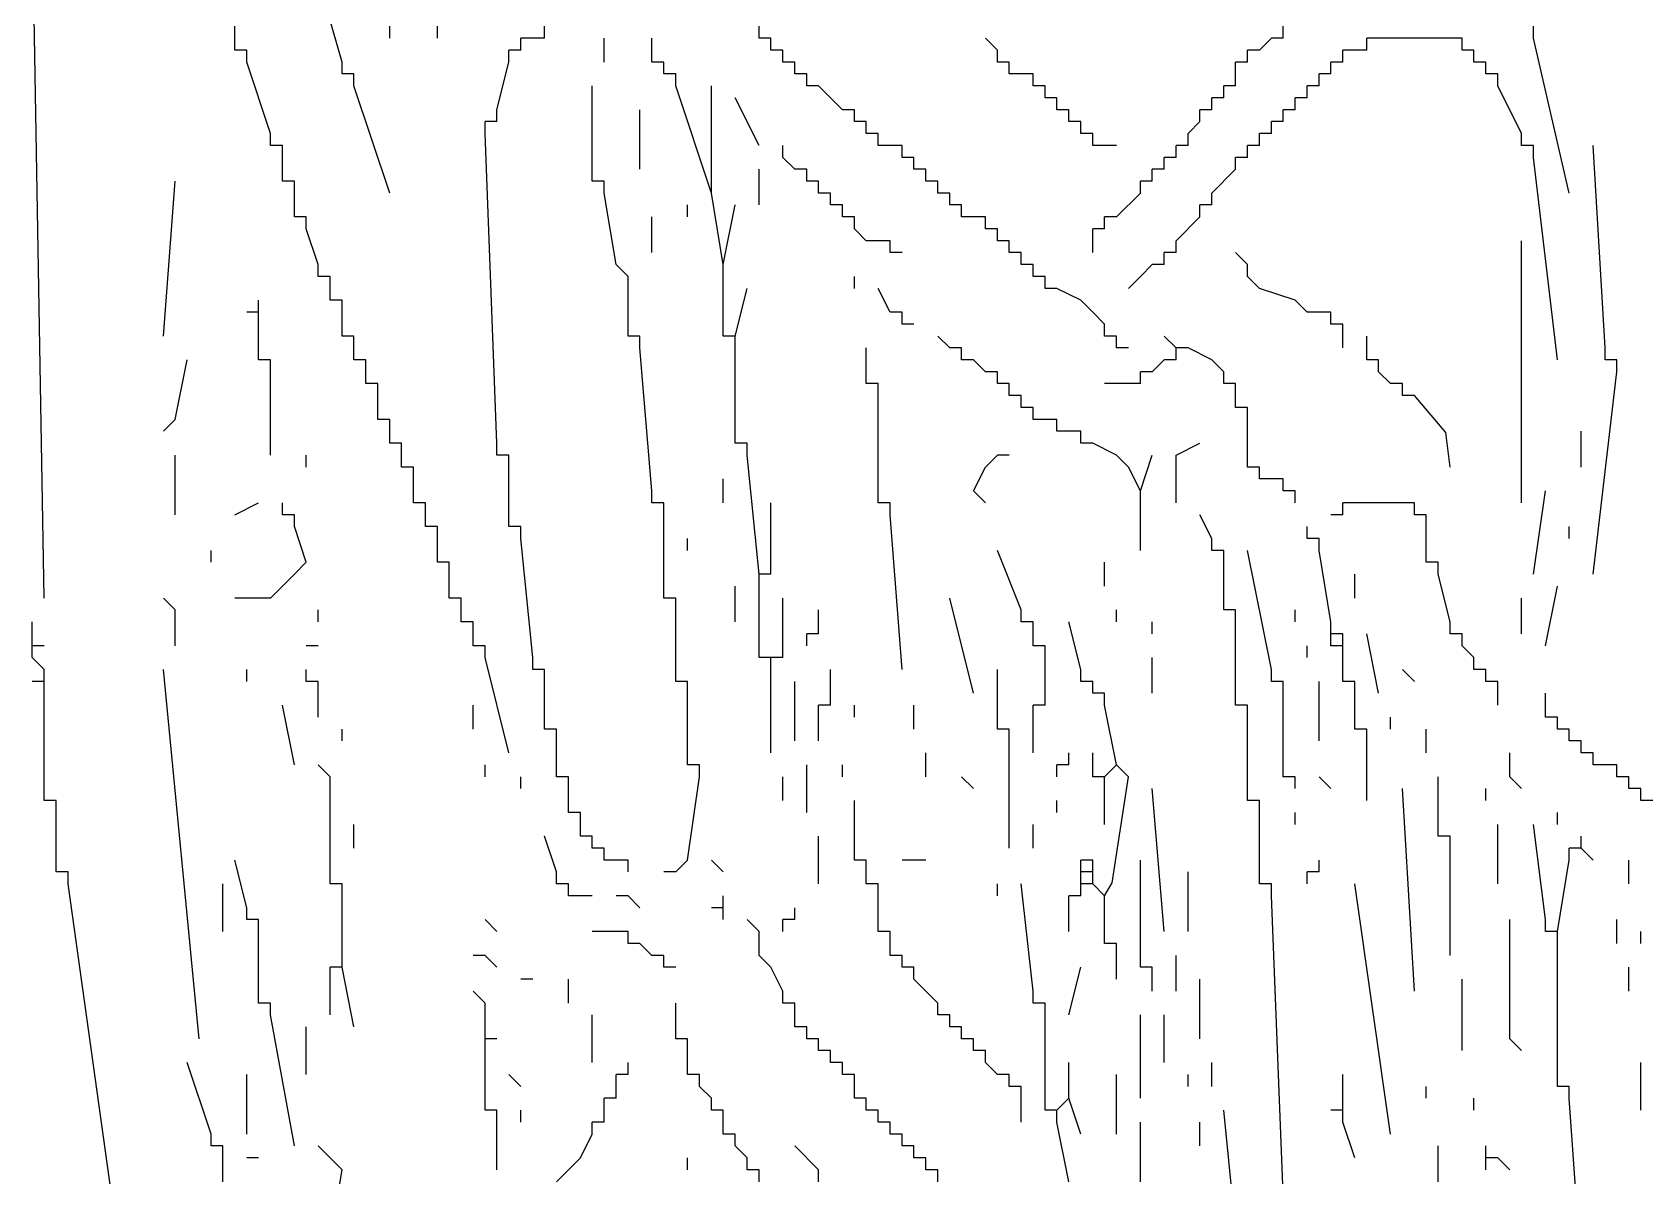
# Model space of a CAD drawing. Extents: x 0.03 to 8.61, y 0.04 to 5.34.
# Drawn here: x 0.126 to 1.075, y 3.021 to 3.692 of the extents above; entities that cross this region are included whole.
import ezdxf

# ---------------------------------------------------------------- set-up
doc = ezdxf.new("R2010")
doc.units = 0

msp = doc.modelspace()

# ---------------------------------------------------------------- linework, layer by layer
at = {"color": 7, "linetype": 'CONTINUOUS'}
for p, q in [((0.133, 3.36), (0.126, 3.766)), ((0.308, 3.675), (0.294, 3.724)), ((0.336, 3.689), (0.336, 3.696)), ((0.364, 3.689), (0.364, 3.696)), ((0.427, 3.689), (0.427, 3.696)), ((0.553, 3.689), (0.553, 3.696)), ((0.861, 3.689), (0.861, 3.696)), ((1.008, 3.689), (1.008, 3.696)), ((0.245, 3.682), (0.245, 3.689)), ((0.413, 3.682), (0.406, 3.682)), ((0.406, 3.675), (0.406, 3.682)), ((0.42, 3.689), (0.413, 3.689)), ((0.413, 3.682), (0.413, 3.689)), ((0.427, 3.689), (0.42, 3.689)), ((0.56, 3.689), (0.553, 3.689)), ((0.56, 3.682), (0.56, 3.689)), ((0.567, 3.682), (0.56, 3.682)), ((0.567, 3.675), (0.567, 3.682)), ((0.693, 3.682), (0.686, 3.689)), ((0.693, 3.675), (0.693, 3.682)), ((0.847, 3.682), (0.84, 3.682)), ((0.84, 3.675), (0.84, 3.682)), ((0.847, 3.682), (0.854, 3.689)), ((0.861, 3.689), (0.854, 3.689)), ((0.91, 3.682), (0.903, 3.682)), ((0.959, 3.689), (0.917, 3.689)), ((0.966, 3.689), (0.959, 3.689)), ((0.966, 3.682), (0.966, 3.689)), ((0.973, 3.682), (0.966, 3.682)), ((0.973, 3.675), (0.973, 3.682)), ((0.308, 3.668), (0.308, 3.675)), ((0.399, 3.647), (0.406, 3.675)), ((0.574, 3.675), (0.567, 3.675)), ((0.574, 3.668), (0.574, 3.675)), ((0.7, 3.675), (0.693, 3.675)), ((0.7, 3.668), (0.7, 3.675)), ((0.84, 3.675), (0.833, 3.675)), ((0.833, 3.668), (0.833, 3.675)), ((0.896, 3.675), (0.889, 3.675)), ((0.889, 3.668), (0.889, 3.675)), ((0.98, 3.675), (0.973, 3.675)), ((0.98, 3.668), (0.98, 3.675)), ((0.315, 3.668), (0.308, 3.668)), ((0.315, 3.661), (0.315, 3.668)), ((0.581, 3.668), (0.574, 3.668)), ((0.581, 3.661), (0.581, 3.668)), ((0.707, 3.668), (0.7, 3.668)), ((0.714, 3.668), (0.707, 3.668)), ((0.714, 3.661), (0.714, 3.668)), ((0.833, 3.661), (0.833, 3.668)), ((0.889, 3.668), (0.882, 3.668)), ((0.882, 3.661), (0.882, 3.668)), ((0.987, 3.668), (0.98, 3.668)), ((0.987, 3.661), (0.987, 3.668)), ((0.336, 3.598), (0.315, 3.661)), ((0.455, 3.612), (0.455, 3.661)), ((0.525, 3.598), (0.525, 3.661)), ((0.553, 3.626), (0.539, 3.654)), ((0.588, 3.661), (0.581, 3.661)), ((0.595, 3.654), (0.588, 3.661)), ((0.602, 3.647), (0.595, 3.654)), ((0.721, 3.661), (0.714, 3.661)), ((0.721, 3.654), (0.721, 3.661)), ((0.728, 3.654), (0.721, 3.654)), ((0.728, 3.647), (0.728, 3.654)), ((0.826, 3.654), (0.819, 3.654)), ((0.819, 3.647), (0.819, 3.654)), ((0.833, 3.661), (0.826, 3.661)), ((0.826, 3.654), (0.826, 3.661)), ((0.875, 3.654), (0.868, 3.654)), ((0.868, 3.647), (0.868, 3.654)), ((0.882, 3.661), (0.875, 3.661)), ((0.875, 3.654), (0.875, 3.661)), ((1.001, 3.633), (0.987, 3.661)), ((0.399, 3.64), (0.399, 3.647)), ((0.483, 3.612), (0.483, 3.647)), ((0.609, 3.647), (0.602, 3.647)), ((0.609, 3.64), (0.609, 3.647)), ((0.735, 3.647), (0.728, 3.647)), ((0.735, 3.64), (0.735, 3.647)), ((0.819, 3.647), (0.812, 3.647)), ((0.812, 3.64), (0.812, 3.647)), ((0.868, 3.647), (0.861, 3.647)), ((0.861, 3.64), (0.861, 3.647)), ((0.266, 3.626), (0.266, 3.633)), ((0.399, 3.64), (0.392, 3.64)), ((0.392, 3.633), (0.392, 3.64)), ((0.399, 3.451), (0.392, 3.633)), ((0.616, 3.64), (0.609, 3.64)), ((0.616, 3.633), (0.616, 3.64)), ((0.623, 3.633), (0.616, 3.633)), ((0.623, 3.626), (0.623, 3.633)), ((0.742, 3.64), (0.735, 3.64)), ((0.742, 3.633), (0.742, 3.64)), ((0.749, 3.633), (0.742, 3.633)), ((0.749, 3.626), (0.749, 3.633)), ((0.805, 3.633), (0.812, 3.64)), ((0.805, 3.626), (0.805, 3.633)), ((0.854, 3.633), (0.847, 3.633)), ((0.847, 3.626), (0.847, 3.633)), ((0.861, 3.64), (0.854, 3.64)), ((0.854, 3.633), (0.854, 3.64)), ((0.567, 3.619), (0.567, 3.626)), ((0.63, 3.626), (0.623, 3.626)), ((0.637, 3.626), (0.63, 3.626)), ((0.637, 3.619), (0.637, 3.626)), ((0.756, 3.626), (0.749, 3.626)), ((0.763, 3.626), (0.756, 3.626)), ((0.805, 3.626), (0.798, 3.626)), ((0.798, 3.619), (0.798, 3.626)), ((0.847, 3.626), (0.84, 3.626)), ((0.84, 3.619), (0.84, 3.626)), ((1.008, 3.626), (1.001, 3.626)), ((1.008, 3.619), (1.008, 3.626)), ((1.05, 3.507), (1.043, 3.626)), ((0.574, 3.612), (0.567, 3.619)), ((0.644, 3.619), (0.637, 3.619)), ((0.644, 3.612), (0.644, 3.619)), ((0.798, 3.619), (0.791, 3.619)), ((0.791, 3.612), (0.791, 3.619)), ((0.84, 3.619), (0.833, 3.619)), ((0.833, 3.612), (0.833, 3.619)), ((1.022, 3.5), (1.008, 3.619)), ((0.203, 3.514), (0.21, 3.605)), ((0.273, 3.605), (0.273, 3.612)), ((0.462, 3.605), (0.455, 3.605)), ((0.462, 3.598), (0.462, 3.605)), ((0.553, 3.591), (0.553, 3.612)), ((0.581, 3.612), (0.574, 3.612)), ((0.581, 3.605), (0.581, 3.612)), ((0.588, 3.605), (0.581, 3.605)), ((0.588, 3.598), (0.588, 3.605)), ((0.651, 3.612), (0.644, 3.612)), ((0.651, 3.605), (0.651, 3.612)), ((0.658, 3.605), (0.651, 3.605)), ((0.658, 3.598), (0.658, 3.605)), ((0.784, 3.605), (0.777, 3.605)), ((0.777, 3.598), (0.777, 3.605)), ((0.791, 3.612), (0.784, 3.612)), ((0.784, 3.605), (0.784, 3.612)), ((0.819, 3.598), (0.833, 3.612)), ((0.469, 3.556), (0.462, 3.598)), ((0.595, 3.598), (0.588, 3.598)), ((0.595, 3.591), (0.595, 3.598)), ((0.665, 3.598), (0.658, 3.598)), ((0.665, 3.591), (0.665, 3.598)), ((0.763, 3.584), (0.777, 3.598)), ((0.819, 3.591), (0.819, 3.598)), ((0.511, 3.584), (0.511, 3.591)), ((0.532, 3.556), (0.539, 3.591)), ((0.602, 3.591), (0.595, 3.591)), ((0.602, 3.584), (0.602, 3.591)), ((0.672, 3.591), (0.665, 3.591)), ((0.672, 3.584), (0.672, 3.591)), ((0.819, 3.591), (0.812, 3.591)), ((0.812, 3.584), (0.812, 3.591)), ((0.287, 3.584), (0.28, 3.584)), ((0.294, 3.556), (0.287, 3.577)), ((0.49, 3.563), (0.49, 3.584)), ((0.609, 3.584), (0.602, 3.584)), ((0.609, 3.577), (0.609, 3.584)), ((0.616, 3.57), (0.609, 3.577)), ((0.679, 3.584), (0.672, 3.584)), ((0.686, 3.584), (0.679, 3.584)), ((0.686, 3.577), (0.686, 3.584)), ((0.693, 3.577), (0.686, 3.577)), ((0.693, 3.57), (0.693, 3.577)), ((0.756, 3.577), (0.749, 3.577)), ((0.749, 3.57), (0.749, 3.577)), ((0.763, 3.584), (0.756, 3.584)), ((0.756, 3.577), (0.756, 3.584)), ((0.798, 3.57), (0.812, 3.584)), ((0.623, 3.57), (0.616, 3.57)), ((0.63, 3.57), (0.623, 3.57)), ((0.63, 3.563), (0.63, 3.57)), ((0.7, 3.57), (0.693, 3.57)), ((0.7, 3.563), (0.7, 3.57)), ((0.749, 3.563), (0.749, 3.57)), ((0.798, 3.563), (0.798, 3.57)), ((1.001, 3.416), (1.001, 3.57)), ((0.637, 3.563), (0.63, 3.563)), ((0.707, 3.563), (0.7, 3.563)), ((0.707, 3.556), (0.707, 3.563)), ((0.798, 3.563), (0.791, 3.563)), ((0.791, 3.556), (0.791, 3.563)), ((0.84, 3.556), (0.833, 3.563)), ((0.476, 3.549), (0.469, 3.556)), ((0.476, 3.521), (0.476, 3.549)), ((0.609, 3.542), (0.609, 3.549)), ((0.714, 3.556), (0.707, 3.556)), ((0.714, 3.549), (0.714, 3.556)), ((0.721, 3.549), (0.714, 3.549)), ((0.721, 3.542), (0.721, 3.549)), ((0.77, 3.542), (0.777, 3.549)), ((0.777, 3.549), (0.784, 3.556)), ((0.791, 3.556), (0.784, 3.556)), ((0.84, 3.549), (0.84, 3.556)), ((0.847, 3.542), (0.84, 3.549)), ((0.539, 3.514), (0.546, 3.542)), ((0.63, 3.528), (0.623, 3.542)), ((0.728, 3.542), (0.721, 3.542)), ((0.742, 3.535), (0.728, 3.542)), ((0.868, 3.535), (0.847, 3.542)), ((0.259, 3.528), (0.259, 3.535)), ((0.308, 3.528), (0.308, 3.535)), ((0.749, 3.528), (0.742, 3.535)), ((0.875, 3.528), (0.868, 3.535)), ((0.259, 3.528), (0.252, 3.528)), ((0.637, 3.528), (0.63, 3.528)), ((0.637, 3.521), (0.637, 3.528)), ((0.644, 3.521), (0.637, 3.521)), ((0.756, 3.521), (0.749, 3.528)), ((0.756, 3.514), (0.756, 3.521)), ((0.882, 3.528), (0.875, 3.528)), ((0.889, 3.528), (0.882, 3.528)), ((0.889, 3.521), (0.889, 3.528)), ((0.896, 3.521), (0.889, 3.521)), ((0.896, 3.514), (0.896, 3.521)), ((0.483, 3.514), (0.476, 3.514)), ((0.483, 3.507), (0.483, 3.514)), ((0.539, 3.507), (0.539, 3.514)), ((0.665, 3.507), (0.658, 3.514)), ((0.763, 3.514), (0.756, 3.514)), ((0.763, 3.507), (0.763, 3.514)), ((0.896, 3.507), (0.896, 3.514)), ((0.91, 3.507), (0.91, 3.514)), ((0.21, 3.465), (0.217, 3.5)), ((0.266, 3.5), (0.259, 3.5)), ((0.266, 3.493), (0.266, 3.5)), ((0.49, 3.423), (0.483, 3.507)), ((0.616, 3.493), (0.616, 3.507)), ((0.672, 3.507), (0.665, 3.507)), ((0.672, 3.5), (0.672, 3.507)), ((0.679, 3.5), (0.672, 3.5)), ((0.686, 3.493), (0.679, 3.5)), ((0.77, 3.507), (0.763, 3.507)), ((0.784, 3.493), (0.791, 3.5)), ((0.819, 3.5), (0.805, 3.507)), ((0.826, 3.493), (0.819, 3.5)), ((0.91, 3.5), (0.91, 3.507)), ((0.917, 3.5), (0.91, 3.5)), ((0.917, 3.493), (0.917, 3.5)), ((1.05, 3.5), (1.05, 3.507)), ((1.057, 3.5), (1.05, 3.5)), ((1.057, 3.493), (1.057, 3.5)), ((0.266, 3.444), (0.266, 3.493)), ((0.616, 3.486), (0.616, 3.493)), ((0.693, 3.493), (0.686, 3.493)), ((0.693, 3.486), (0.693, 3.493)), ((0.784, 3.493), (0.777, 3.493)), ((0.777, 3.486), (0.777, 3.493)), ((0.924, 3.486), (0.917, 3.493)), ((1.043, 3.374), (1.057, 3.493)), ((0.329, 3.479), (0.329, 3.486)), ((0.623, 3.486), (0.616, 3.486)), ((0.623, 3.479), (0.623, 3.486)), ((0.7, 3.486), (0.693, 3.486)), ((0.7, 3.479), (0.7, 3.486)), ((0.77, 3.486), (0.756, 3.486)), ((0.777, 3.486), (0.77, 3.486)), ((0.931, 3.486), (0.924, 3.486)), ((0.931, 3.479), (0.931, 3.486)), ((0.329, 3.465), (0.329, 3.472)), ((0.623, 3.423), (0.623, 3.479)), ((0.707, 3.479), (0.7, 3.479)), ((0.707, 3.472), (0.707, 3.479)), ((0.714, 3.472), (0.707, 3.472)), ((0.714, 3.465), (0.714, 3.472)), ((0.84, 3.465), (0.84, 3.472)), ((0.938, 3.479), (0.931, 3.479)), ((0.95653, 3.45738), (0.938, 3.479)), ((0.721, 3.465), (0.714, 3.465)), ((0.728, 3.465), (0.721, 3.465)), ((0.728, 3.458), (0.728, 3.465)), ((0.84, 3.444), (0.84, 3.465)), ((0.336, 3.451), (0.336, 3.458)), ((0.735, 3.458), (0.728, 3.458)), ((0.742, 3.458), (0.735, 3.458)), ((0.742, 3.451), (0.742, 3.458)), ((0.959, 3.437), (0.95653, 3.45738)), ((1.036, 3.437), (1.036, 3.458)), ((0.21, 3.409), (0.21, 3.444)), ((0.287, 3.437), (0.287, 3.444)), ((0.343, 3.437), (0.343, 3.444)), ((0.399, 3.444), (0.399, 3.451)), ((0.406, 3.444), (0.399, 3.444)), ((0.406, 3.437), (0.406, 3.444)), ((0.546, 3.444), (0.546, 3.451)), ((0.686, 3.437), (0.693, 3.444)), ((0.7, 3.444), (0.693, 3.444)), ((0.749, 3.451), (0.742, 3.451)), ((0.763, 3.444), (0.749, 3.451)), ((0.77, 3.437), (0.763, 3.444)), ((0.777, 3.423), (0.784, 3.444)), ((0.798, 3.444), (0.812, 3.451)), ((0.798, 3.416), (0.798, 3.444)), ((0.84, 3.437), (0.84, 3.444)), ((0.406, 3.409), (0.406, 3.437)), ((0.679, 3.423), (0.686, 3.437)), ((0.777, 3.423), (0.77, 3.437)), ((0.847, 3.437), (0.84, 3.437)), ((0.847, 3.43), (0.847, 3.437)), ((0.532, 3.416), (0.532, 3.43)), ((0.854, 3.43), (0.847, 3.43)), ((0.861, 3.43), (0.854, 3.43)), ((0.861, 3.423), (0.861, 3.43)), ((0.35, 3.416), (0.35, 3.423)), ((0.357, 3.416), (0.35, 3.416)), ((0.497, 3.416), (0.49, 3.416)), ((0.56, 3.381), (0.56, 3.416)), ((0.623, 3.416), (0.623, 3.423)), ((0.63, 3.416), (0.623, 3.416)), ((0.63, 3.409), (0.63, 3.416)), ((0.686, 3.416), (0.679, 3.423)), ((0.777, 3.388), (0.777, 3.423)), ((0.868, 3.423), (0.861, 3.423)), ((0.868, 3.416), (0.868, 3.423)), ((0.931, 3.416), (0.903, 3.416)), ((0.938, 3.416), (0.931, 3.416)), ((0.938, 3.409), (0.938, 3.416)), ((0.357, 3.402), (0.357, 3.409)), ((0.406, 3.402), (0.406, 3.409)), ((0.497, 3.367), (0.497, 3.409)), ((0.637, 3.318), (0.63, 3.409)), ((0.819, 3.395), (0.812, 3.409)), ((0.896, 3.409), (0.889, 3.409)), ((0.945, 3.409), (0.938, 3.409)), ((0.287, 3.381), (0.28, 3.402)), ((0.413, 3.402), (0.406, 3.402)), ((0.875, 3.395), (0.875, 3.402)), ((1.029, 3.395), (1.029, 3.402)), ((0.231, 3.381), (0.231, 3.388)), ((0.364, 3.388), (0.364, 3.395)), ((0.364, 3.381), (0.364, 3.388)), ((0.42, 3.325), (0.413, 3.395)), ((0.511, 3.388), (0.511, 3.395)), ((0.707, 3.353), (0.693, 3.388)), ((0.819, 3.388), (0.819, 3.395)), ((0.826, 3.388), (0.819, 3.388)), ((0.826, 3.381), (0.826, 3.388)), ((0.854, 3.318), (0.84, 3.388)), ((0.882, 3.395), (0.875, 3.395)), ((0.882, 3.388), (0.882, 3.395)), ((0.28, 3.374), (0.287, 3.381)), ((0.371, 3.381), (0.364, 3.381)), ((0.56, 3.374), (0.56, 3.381)), ((0.756, 3.367), (0.756, 3.381)), ((0.826, 3.36), (0.826, 3.381)), ((0.273, 3.367), (0.28, 3.374)), ((0.371, 3.367), (0.371, 3.374)), ((0.56, 3.374), (0.553, 3.374)), ((0.553, 3.367), (0.553, 3.374)), ((0.903, 3.36), (0.903, 3.374)), ((0.959, 3.346), (0.952, 3.374)), ((0.21, 3.353), (0.203, 3.36)), ((0.266, 3.36), (0.273, 3.367)), ((0.371, 3.36), (0.371, 3.367)), ((0.378, 3.36), (0.371, 3.36)), ((0.504, 3.36), (0.497, 3.36)), ((0.504, 3.353), (0.504, 3.36)), ((0.539, 3.346), (0.539, 3.367)), ((0.553, 3.332), (0.553, 3.367)), ((0.567, 3.332), (0.567, 3.36)), ((0.679, 3.304), (0.665, 3.36)), ((0.826, 3.353), (0.826, 3.36)), ((1.015, 3.332), (1.022, 3.367)), ((0.21, 3.332), (0.21, 3.353)), ((0.294, 3.346), (0.294, 3.353)), ((0.378, 3.346), (0.378, 3.353)), ((0.504, 3.318), (0.504, 3.353)), ((0.588, 3.346), (0.588, 3.353)), ((0.763, 3.346), (0.763, 3.353)), ((0.833, 3.353), (0.826, 3.353)), ((0.833, 3.346), (0.833, 3.353)), ((0.868, 3.346), (0.868, 3.353)), ((0.126, 3.339), (0.126, 3.346)), ((0.126, 3.332), (0.126, 3.339)), ((0.385, 3.346), (0.378, 3.346)), ((0.385, 3.332), (0.385, 3.339)), ((0.588, 3.339), (0.581, 3.339)), ((0.581, 3.332), (0.581, 3.339)), ((0.588, 3.339), (0.588, 3.346)), ((0.714, 3.339), (0.714, 3.346)), ((0.742, 3.318), (0.735, 3.346)), ((0.784, 3.339), (0.784, 3.346)), ((0.833, 3.304), (0.833, 3.346)), ((0.889, 3.339), (0.889, 3.346)), ((0.896, 3.339), (0.889, 3.339)), ((0.889, 3.332), (0.889, 3.339)), ((0.917, 3.304), (0.91, 3.339)), ((0.959, 3.339), (0.959, 3.346)), ((0.966, 3.339), (0.959, 3.339)), ((0.966, 3.332), (0.966, 3.339)), ((0.133, 3.332), (0.126, 3.332)), ((0.126, 3.325), (0.126, 3.332)), ((0.294, 3.332), (0.287, 3.332)), ((0.392, 3.332), (0.385, 3.332)), ((0.392, 3.325), (0.392, 3.332)), ((0.567, 3.325), (0.567, 3.332)), ((0.721, 3.325), (0.721, 3.332)), ((0.875, 3.325), (0.875, 3.332)), ((0.896, 3.332), (0.889, 3.332)), ((0.896, 3.325), (0.896, 3.332)), ((0.973, 3.325), (0.966, 3.332)), ((0.133, 3.318), (0.126, 3.325)), ((0.406, 3.269), (0.392, 3.325)), ((0.42, 3.318), (0.42, 3.325)), ((0.56, 3.325), (0.553, 3.325)), ((0.567, 3.325), (0.56, 3.325)), ((0.56, 3.318), (0.56, 3.325)), ((0.721, 3.304), (0.721, 3.325)), ((0.784, 3.304), (0.784, 3.325)), ((0.896, 3.318), (0.896, 3.325)), ((0.973, 3.318), (0.973, 3.325)), ((0.133, 3.311), (0.126, 3.311)), ((0.133, 3.311), (0.133, 3.318)), ((0.133, 3.304), (0.133, 3.311)), ((0.224, 3.101), (0.203, 3.318)), ((0.252, 3.311), (0.252, 3.318)), ((0.287, 3.311), (0.287, 3.318)), ((0.294, 3.311), (0.287, 3.311)), ((0.294, 3.304), (0.294, 3.311)), ((0.427, 3.318), (0.42, 3.318)), ((0.427, 3.311), (0.427, 3.318)), ((0.427, 3.29), (0.427, 3.311)), ((0.511, 3.311), (0.504, 3.311)), ((0.511, 3.304), (0.511, 3.311)), ((0.56, 3.269), (0.56, 3.318)), ((0.574, 3.276), (0.574, 3.311)), ((0.595, 3.304), (0.595, 3.318)), ((0.693, 3.29), (0.693, 3.318)), ((0.854, 3.311), (0.854, 3.318)), ((0.882, 3.276), (0.882, 3.311)), ((0.896, 3.311), (0.896, 3.318)), ((0.903, 3.311), (0.896, 3.311)), ((0.903, 3.304), (0.903, 3.311)), ((0.938, 3.311), (0.931, 3.318)), ((0.98, 3.318), (0.973, 3.318)), ((0.98, 3.311), (0.98, 3.318)), ((0.987, 3.311), (0.98, 3.311)), ((0.987, 3.304), (0.987, 3.311)), ((0.133, 3.248), (0.133, 3.304)), ((0.294, 3.29), (0.294, 3.304)), ((0.511, 3.269), (0.511, 3.304)), ((0.595, 3.297), (0.595, 3.304)), ((0.756, 3.297), (0.756, 3.304)), ((0.833, 3.297), (0.833, 3.304)), ((0.903, 3.29), (0.903, 3.304)), ((0.987, 3.297), (0.987, 3.304)), ((1.015, 3.297), (1.015, 3.304)), ((0.28, 3.262), (0.273, 3.297)), ((0.385, 3.283), (0.385, 3.297)), ((0.595, 3.297), (0.588, 3.297)), ((0.588, 3.29), (0.588, 3.297)), ((0.609, 3.29), (0.609, 3.297)), ((0.644, 3.283), (0.644, 3.297)), ((0.721, 3.297), (0.714, 3.297)), ((0.714, 3.29), (0.714, 3.297)), ((0.84, 3.297), (0.833, 3.297)), ((0.84, 3.29), (0.84, 3.297)), ((1.015, 3.29), (1.015, 3.297)), ((0.427, 3.283), (0.427, 3.29)), ((0.434, 3.283), (0.427, 3.283)), ((0.588, 3.276), (0.588, 3.29)), ((0.693, 3.283), (0.693, 3.29)), ((0.7, 3.283), (0.693, 3.283)), ((0.7, 3.276), (0.7, 3.283)), ((0.714, 3.269), (0.714, 3.29)), ((0.84, 3.248), (0.84, 3.29)), ((0.903, 3.283), (0.903, 3.29)), ((0.91, 3.283), (0.903, 3.283)), ((0.924, 3.283), (0.924, 3.29)), ((0.945, 3.269), (0.945, 3.283)), ((1.022, 3.29), (1.015, 3.29)), ((1.022, 3.283), (1.022, 3.29)), ((1.029, 3.283), (1.022, 3.283)), ((1.029, 3.276), (1.029, 3.283)), ((0.434, 3.262), (0.434, 3.276)), ((0.7, 3.213), (0.7, 3.276)), ((0.91, 3.241), (0.91, 3.276)), ((1.036, 3.276), (1.029, 3.276)), ((1.036, 3.269), (1.036, 3.276)), ((0.511, 3.262), (0.511, 3.269)), ((0.651, 3.255), (0.651, 3.269)), ((0.735, 3.262), (0.735, 3.269)), ((0.749, 3.262), (0.749, 3.269)), ((0.994, 3.255), (0.994, 3.269)), ((1.043, 3.269), (1.036, 3.269)), ((1.043, 3.262), (1.043, 3.269)), ((0.301, 3.255), (0.294, 3.262)), ((0.392, 3.255), (0.392, 3.262)), ((0.434, 3.255), (0.434, 3.262)), ((0.441, 3.255), (0.434, 3.255)), ((0.518, 3.262), (0.511, 3.262)), ((0.511, 3.206), (0.518, 3.255)), ((0.518, 3.255), (0.518, 3.262)), ((0.567, 3.241), (0.567, 3.255)), ((0.581, 3.234), (0.581, 3.262)), ((0.602, 3.255), (0.602, 3.262)), ((0.679, 3.248), (0.672, 3.255)), ((0.735, 3.262), (0.728, 3.262)), ((0.749, 3.255), (0.749, 3.262)), ((0.756, 3.248), (0.756, 3.255)), ((0.861, 3.255), (0.861, 3.262)), ((0.889, 3.248), (0.882, 3.255)), ((0.952, 3.227), (0.952, 3.255)), ((1.001, 3.248), (0.994, 3.255)), ((1.05, 3.262), (1.043, 3.262)), ((1.057, 3.262), (1.05, 3.262)), ((1.057, 3.255), (1.057, 3.262)), ((1.064, 3.255), (1.057, 3.255)), ((1.064, 3.248), (1.064, 3.255)), ((0.133, 3.241), (0.133, 3.248)), ((0.441, 3.241), (0.441, 3.248)), ((0.756, 3.227), (0.756, 3.248)), ((0.791, 3.164), (0.784, 3.248)), ((0.84, 3.241), (0.84, 3.248)), ((0.938, 3.129), (0.931, 3.248)), ((0.98, 3.241), (0.98, 3.248)), ((1.071, 3.248), (1.064, 3.248)), ((1.071, 3.241), (1.071, 3.248)), ((0.14, 3.241), (0.133, 3.241)), ((0.14, 3.234), (0.14, 3.241)), ((0.441, 3.234), (0.441, 3.241)), ((0.609, 3.213), (0.609, 3.241)), ((0.728, 3.234), (0.728, 3.241)), ((0.847, 3.241), (0.84, 3.241)), ((0.847, 3.234), (0.847, 3.241)), ((1.078, 3.241), (1.071, 3.241)), ((0.14, 3.206), (0.14, 3.234)), ((0.315, 3.213), (0.315, 3.227)), ((0.448, 3.234), (0.441, 3.234)), ((0.448, 3.227), (0.448, 3.234)), ((0.847, 3.199), (0.847, 3.234)), ((0.952, 3.22), (0.952, 3.227)), ((0.987, 3.192), (0.987, 3.227)), ((1.015, 3.171), (1.008, 3.227)), ((1.022, 3.227), (1.022, 3.234)), ((0.588, 3.192), (0.588, 3.22)), ((0.959, 3.22), (0.952, 3.22)), ((1.036, 3.213), (1.036, 3.22)), ((0.14, 3.199), (0.14, 3.206)), ((0.462, 3.213), (0.455, 3.213)), ((0.469, 3.206), (0.462, 3.206)), ((0.476, 3.206), (0.469, 3.206)), ((0.476, 3.199), (0.476, 3.206)), ((0.504, 3.199), (0.511, 3.206)), ((0.609, 3.206), (0.609, 3.213)), ((0.616, 3.206), (0.609, 3.206)), ((0.616, 3.199), (0.616, 3.206)), ((0.651, 3.206), (0.637, 3.206)), ((0.749, 3.206), (0.742, 3.206)), ((0.742, 3.199), (0.742, 3.206)), ((0.882, 3.199), (0.882, 3.206)), ((1.022, 3.164), (1.029, 3.206)), ((1.036, 3.213), (1.029, 3.213)), ((1.029, 3.206), (1.029, 3.213)), ((1.043, 3.206), (1.036, 3.213)), ((1.064, 3.192), (1.064, 3.206)), ((0.147, 3.199), (0.14, 3.199)), ((0.147, 3.192), (0.147, 3.199)), ((0.434, 3.192), (0.434, 3.199)), ((0.504, 3.199), (0.497, 3.199)), ((0.616, 3.192), (0.616, 3.199)), ((0.749, 3.199), (0.742, 3.199)), ((0.742, 3.192), (0.742, 3.199)), ((0.749, 3.192), (0.749, 3.199)), ((0.805, 3.164), (0.805, 3.199)), ((0.847, 3.192), (0.847, 3.199)), ((0.196, 2.842), (0.147, 3.192)), ((0.238, 3.164), (0.238, 3.192)), ((0.441, 3.192), (0.434, 3.192)), ((0.441, 3.185), (0.441, 3.192)), ((0.623, 3.192), (0.616, 3.192)), ((0.623, 3.185), (0.623, 3.192)), ((0.693, 3.185), (0.693, 3.192)), ((0.714, 3.129), (0.707, 3.192)), ((0.749, 3.192), (0.742, 3.192)), ((0.742, 3.185), (0.742, 3.192)), ((0.756, 3.185), (0.749, 3.192)), ((0.854, 3.192), (0.847, 3.192)), ((0.854, 3.185), (0.854, 3.192)), ((0.924, 3.045), (0.903, 3.192)), ((0.252, 3.171), (0.252, 3.178)), ((0.448, 3.185), (0.441, 3.185)), ((0.455, 3.185), (0.448, 3.185)), ((0.476, 3.185), (0.469, 3.185)), ((0.483, 3.178), (0.476, 3.185)), ((0.532, 3.178), (0.525, 3.178)), ((0.532, 3.178), (0.532, 3.185)), ((0.532, 3.171), (0.532, 3.178)), ((0.574, 3.171), (0.574, 3.178)), ((0.623, 3.171), (0.623, 3.185)), ((0.861, 3.01), (0.854, 3.185)), ((0.259, 3.171), (0.252, 3.171)), ((0.399, 3.164), (0.392, 3.171)), ((0.623, 3.164), (0.623, 3.171)), ((0.994, 3.101), (0.994, 3.171)), ((1.015, 3.164), (1.015, 3.171)), ((1.057, 3.157), (1.057, 3.171)), ((0.259, 3.129), (0.259, 3.164)), ((0.469, 3.164), (0.455, 3.164)), ((0.476, 3.157), (0.476, 3.164)), ((0.63, 3.164), (0.623, 3.164)), ((0.63, 3.157), (0.63, 3.164)), ((0.308, 3.143), (0.308, 3.15)), ((0.392, 3.15), (0.385, 3.15)), ((0.399, 3.143), (0.392, 3.15)), ((0.483, 3.157), (0.476, 3.157)), ((0.49, 3.15), (0.483, 3.157)), ((0.497, 3.15), (0.49, 3.15)), ((0.497, 3.143), (0.497, 3.15)), ((0.63, 3.15), (0.63, 3.157)), ((0.637, 3.15), (0.63, 3.15)), ((0.637, 3.143), (0.637, 3.15)), ((0.763, 3.15), (0.763, 3.157)), ((0.798, 3.129), (0.798, 3.15)), ((0.301, 3.136), (0.301, 3.143)), ((0.504, 3.143), (0.497, 3.143)), ((0.644, 3.143), (0.637, 3.143)), ((0.644, 3.136), (0.644, 3.143)), ((1.064, 3.129), (1.064, 3.143)), ((0.301, 3.115), (0.301, 3.136)), ((0.42, 3.136), (0.413, 3.136)), ((0.441, 3.122), (0.441, 3.136)), ((0.651, 3.129), (0.644, 3.136)), ((0.812, 3.101), (0.812, 3.136)), ((0.259, 3.122), (0.259, 3.129)), ((0.266, 3.122), (0.259, 3.122)), ((0.266, 3.115), (0.266, 3.122)), ((0.392, 3.122), (0.385, 3.129)), ((0.392, 3.108), (0.392, 3.122)), ((0.504, 3.108), (0.504, 3.122)), ((0.574, 3.115), (0.574, 3.122)), ((0.658, 3.122), (0.651, 3.129)), ((0.658, 3.115), (0.658, 3.122)), ((0.714, 3.122), (0.714, 3.129)), ((0.721, 3.122), (0.714, 3.122)), ((0.721, 3.115), (0.721, 3.122)), ((0.28, 3.038), (0.266, 3.115)), ((0.455, 3.087), (0.455, 3.115)), ((0.665, 3.115), (0.658, 3.115)), ((0.665, 3.108), (0.665, 3.115)), ((0.721, 3.066), (0.721, 3.115)), ((0.791, 3.087), (0.791, 3.115)), ((0.581, 3.101), (0.581, 3.108)), ((0.672, 3.108), (0.665, 3.108)), ((0.672, 3.101), (0.672, 3.108)), ((0.511, 3.094), (0.511, 3.101)), ((0.588, 3.094), (0.588, 3.101)), ((0.595, 3.087), (0.595, 3.094)), ((0.679, 3.101), (0.672, 3.101)), ((0.679, 3.094), (0.679, 3.101)), ((0.686, 3.094), (0.679, 3.094)), ((0.686, 3.087), (0.686, 3.094)), ((1.001, 3.094), (0.994, 3.101)), ((0.231, 3.045), (0.217, 3.087)), ((0.476, 3.08), (0.476, 3.087)), ((0.511, 3.08), (0.511, 3.087)), ((0.602, 3.08), (0.602, 3.087)), ((0.693, 3.08), (0.686, 3.087)), ((0.819, 3.073), (0.819, 3.087)), ((1.071, 3.059), (1.071, 3.087)), ((0.252, 3.045), (0.252, 3.08)), ((0.413, 3.073), (0.406, 3.08)), ((0.476, 3.08), (0.469, 3.08)), ((0.469, 3.073), (0.469, 3.08)), ((0.518, 3.08), (0.511, 3.08)), ((0.609, 3.08), (0.602, 3.08)), ((0.609, 3.073), (0.609, 3.08)), ((0.7, 3.08), (0.693, 3.08)), ((0.7, 3.073), (0.7, 3.08)), ((0.805, 3.073), (0.805, 3.08)), ((0.896, 3.066), (0.896, 3.08)), ((1.022, 3.073), (1.022, 3.08)), ((0.525, 3.066), (0.518, 3.073)), ((0.525, 3.059), (0.525, 3.066)), ((0.707, 3.073), (0.7, 3.073)), ((0.707, 3.066), (0.707, 3.073)), ((0.707, 3.052), (0.707, 3.066)), ((0.721, 3.059), (0.721, 3.066)), ((0.728, 3.059), (0.735, 3.066)), ((0.896, 3.059), (0.896, 3.066)), ((0.945, 3.066), (0.945, 3.073)), ((0.413, 3.052), (0.413, 3.059)), ((0.728, 3.059), (0.721, 3.059)), ((0.728, 3.052), (0.728, 3.059)), ((0.833, 2.989), (0.826, 3.059)), ((0.896, 3.059), (0.889, 3.059)), ((0.462, 3.052), (0.455, 3.052)), ((0.539, 3.045), (0.532, 3.045)), ((0.539, 3.038), (0.539, 3.045)), ((0.735, 3.017), (0.728, 3.052)), ((0.812, 3.038), (0.812, 3.052)), ((0.903, 3.031), (0.896, 3.052)), ((0.546, 3.031), (0.539, 3.038)), ((0.588, 3.024), (0.574, 3.038)), ((0.952, 3.024), (0.952, 3.038)), ((0.259, 3.031), (0.252, 3.031)), ((0.308, 3.024), (0.301, 3.031)), ((0.441, 3.024), (0.448, 3.031)), ((0.511, 3.024), (0.511, 3.031)), ((0.546, 3.024), (0.546, 3.031)), ((0.98, 3.024), (0.98, 3.031)), ((0.994, 3.024), (0.987, 3.031)), ((0.301, 2.982), (0.308, 3.024)), ((0.434, 3.017), (0.441, 3.024)), ((0.588, 3.017), (0.588, 3.024)), ((0.658, 3.017), (0.658, 3.024)), ((0.952, 3.017), (0.952, 3.024))]:
    msp.add_line(p, q, dxfattribs=at)
at = {"color": 12, "linetype": 'CONTINUOUS'}
for p, q in [((0.245, 3.689), (0.245, 3.696)), ((0.252, 3.682), (0.245, 3.682)), ((0.252, 3.675), (0.252, 3.682)), ((0.462, 3.675), (0.462, 3.689)), ((0.49, 3.675), (0.49, 3.682)), ((0.903, 3.682), (0.896, 3.682)), ((0.266, 3.633), (0.252, 3.675)), ((0.273, 3.626), (0.266, 3.626)), ((0.273, 3.612), (0.273, 3.619)), ((0.28, 3.605), (0.273, 3.605)), ((0.28, 3.591), (0.28, 3.598)), ((0.301, 3.549), (0.294, 3.549)), ((0.301, 3.535), (0.301, 3.542)), ((0.308, 3.535), (0.301, 3.535)), ((0.259, 3.521), (0.259, 3.528)), ((0.259, 3.507), (0.259, 3.521)), ((0.308, 3.521), (0.308, 3.528)), ((0.308, 3.514), (0.308, 3.521)), ((0.315, 3.514), (0.308, 3.514)), ((0.315, 3.507), (0.315, 3.514)), ((0.315, 3.5), (0.315, 3.507)), ((0.322, 3.5), (0.315, 3.5)), ((0.322, 3.486), (0.322, 3.493)), ((0.329, 3.486), (0.322, 3.486)), ((0.833, 3.479), (0.833, 3.486)), ((0.329, 3.472), (0.329, 3.479)), ((0.833, 3.472), (0.833, 3.479)), ((0.336, 3.465), (0.329, 3.465)), ((0.336, 3.458), (0.336, 3.465)), ((0.343, 3.451), (0.336, 3.451)), ((0.35, 3.437), (0.343, 3.437)), ((0.35, 3.423), (0.35, 3.43)), ((0.245, 3.409), (0.259, 3.416)), ((0.357, 3.409), (0.357, 3.416)), ((0.497, 3.409), (0.497, 3.416)), ((0.364, 3.402), (0.357, 3.402)), ((0.364, 3.395), (0.364, 3.402)), ((0.945, 3.388), (0.945, 3.402)), ((0.945, 3.381), (0.945, 3.388)), ((0.371, 3.374), (0.371, 3.381)), ((0.952, 3.381), (0.945, 3.381)), ((0.952, 3.374), (0.952, 3.381)), ((0.266, 3.36), (0.245, 3.36)), ((0.378, 3.353), (0.378, 3.36)), ((0.707, 3.346), (0.707, 3.353)), ((0.385, 3.339), (0.385, 3.346)), ((0.714, 3.346), (0.707, 3.346)), ((0.896, 3.332), (0.896, 3.339)), ((0.742, 3.311), (0.742, 3.318)), ((0.749, 3.311), (0.742, 3.311)), ((0.861, 3.311), (0.854, 3.311)), ((0.861, 3.304), (0.861, 3.311)), ((0.861, 3.262), (0.861, 3.304)), ((0.763, 3.262), (0.756, 3.297)), ((0.91, 3.276), (0.91, 3.283)), ((0.301, 3.199), (0.301, 3.255)), ((0.756, 3.255), (0.749, 3.255)), ((0.756, 3.255), (0.763, 3.262)), ((0.868, 3.255), (0.861, 3.255)), ((0.868, 3.227), (0.868, 3.234)), ((0.434, 3.199), (0.427, 3.22)), ((0.455, 3.22), (0.448, 3.22)), ((0.959, 3.213), (0.959, 3.22)), ((0.252, 3.178), (0.245, 3.206)), ((0.959, 3.15), (0.959, 3.213)), ((0.301, 3.192), (0.301, 3.199)), ((0.875, 3.192), (0.875, 3.199)), ((0.756, 3.164), (0.756, 3.185)), ((0.567, 3.164), (0.567, 3.171)), ((0.553, 3.15), (0.553, 3.164)), ((0.756, 3.157), (0.756, 3.164)), ((1.022, 3.164), (1.015, 3.164)), ((0.56, 3.143), (0.553, 3.15)), ((0.777, 3.143), (0.777, 3.15)), ((1.022, 3.08), (1.022, 3.157)), ((0.308, 3.143), (0.301, 3.143)), ((0.784, 3.143), (0.777, 3.143)), ((0.784, 3.129), (0.784, 3.136)), ((0.966, 3.094), (0.966, 3.136)), ((0.574, 3.108), (0.574, 3.115)), ((0.777, 3.066), (0.777, 3.115)), ((0.735, 3.066), (0.735, 3.087)), ((0.616, 3.066), (0.609, 3.066)), ((0.742, 3.045), (0.735, 3.066)), ((0.973, 3.059), (0.973, 3.066)), ((1.029, 3.073), (1.022, 3.073)), ((1.043, 2.87), (1.029, 3.066)), ((0.623, 3.059), (0.616, 3.059)), ((0.896, 3.052), (0.896, 3.059)), ((0.231, 3.038), (0.231, 3.045)), ((0.63, 3.052), (0.623, 3.052)), ((0.238, 3.038), (0.231, 3.038)), ((0.238, 3.031), (0.238, 3.038)), ((0.98, 3.031), (0.98, 3.038)), ((0.238, 3.017), (0.238, 3.031)), ((0.987, 3.031), (0.98, 3.031))]:
    msp.add_line(p, q, dxfattribs=at)
at = {"color": 8, "linetype": 'CONTINUOUS'}
for p, q in [((0.49, 3.682), (0.49, 3.689)), ((0.896, 3.675), (0.896, 3.682)), ((0.917, 3.689), (0.91, 3.689)), ((0.91, 3.682), (0.91, 3.689)), ((1.029, 3.598), (1.008, 3.689)), ((0.497, 3.675), (0.49, 3.675)), ((0.497, 3.668), (0.497, 3.675)), ((0.504, 3.668), (0.497, 3.668)), ((0.504, 3.661), (0.504, 3.668)), ((0.525, 3.598), (0.504, 3.661)), ((0.273, 3.619), (0.273, 3.626)), ((0.28, 3.598), (0.28, 3.605)), ((0.532, 3.556), (0.525, 3.598)), ((0.287, 3.577), (0.287, 3.584)), ((0.301, 3.542), (0.301, 3.549)), ((0.532, 3.521), (0.532, 3.556)), ((0.532, 3.514), (0.532, 3.521)), ((0.539, 3.514), (0.532, 3.514)), ((0.259, 3.5), (0.259, 3.507)), ((0.322, 3.493), (0.322, 3.5)), ((0.539, 3.458), (0.539, 3.507)), ((0.84, 3.472), (0.833, 3.472)), ((0.539, 3.451), (0.539, 3.458)), ((0.343, 3.444), (0.343, 3.451)), ((0.546, 3.451), (0.539, 3.451)), ((0.553, 3.374), (0.546, 3.444)), ((0.35, 3.43), (0.35, 3.437)), ((0.273, 3.409), (0.273, 3.416)), ((0.28, 3.409), (0.273, 3.409)), ((0.28, 3.402), (0.28, 3.409)), ((0.945, 3.402), (0.945, 3.409)), ((0.413, 3.395), (0.413, 3.402)), ((0.889, 3.346), (0.882, 3.388)), ((0.714, 3.332), (0.714, 3.339)), ((0.553, 3.325), (0.553, 3.332)), ((0.721, 3.332), (0.714, 3.332)), ((0.749, 3.304), (0.749, 3.311)), ((0.721, 3.297), (0.721, 3.304)), ((0.756, 3.304), (0.749, 3.304)), ((0.434, 3.276), (0.434, 3.283)), ((0.441, 3.248), (0.441, 3.255)), ((0.728, 3.255), (0.728, 3.262)), ((0.76053, 3.19262), (0.77, 3.255)), ((0.77, 3.255), (0.763, 3.262)), ((0.868, 3.248), (0.868, 3.255)), ((0.448, 3.22), (0.448, 3.227)), ((0.714, 3.213), (0.714, 3.227)), ((0.749, 3.199), (0.749, 3.206)), ((0.777, 3.15), (0.777, 3.206)), ((0.882, 3.199), (0.875, 3.199)), ((0.308, 3.192), (0.301, 3.192)), ((0.308, 3.185), (0.308, 3.192)), ((0.756, 3.185), (0.76053, 3.19262)), ((0.308, 3.15), (0.308, 3.185)), ((0.742, 3.185), (0.735, 3.185)), ((0.259, 3.164), (0.259, 3.171)), ((0.553, 3.164), (0.546, 3.171)), ((0.574, 3.171), (0.567, 3.171)), ((1.022, 3.157), (1.022, 3.164)), ((1.071, 3.157), (1.071, 3.164)), ((0.763, 3.157), (0.756, 3.157)), ((0.763, 3.136), (0.763, 3.15)), ((0.315, 3.108), (0.308, 3.143)), ((0.567, 3.129), (0.56, 3.143)), ((0.735, 3.115), (0.742, 3.143)), ((0.784, 3.136), (0.784, 3.143)), ((0.567, 3.122), (0.567, 3.129)), ((0.574, 3.122), (0.567, 3.122)), ((0.581, 3.108), (0.574, 3.108)), ((0.588, 3.101), (0.581, 3.101)), ((0.595, 3.094), (0.588, 3.094)), ((0.602, 3.087), (0.595, 3.087)), ((0.763, 3.045), (0.763, 3.08)), ((0.609, 3.066), (0.609, 3.073)), ((0.616, 3.059), (0.616, 3.066)), ((1.029, 3.066), (1.029, 3.073)), ((0.623, 3.052), (0.623, 3.059)), ((0.63, 3.045), (0.63, 3.052)), ((0.637, 3.045), (0.63, 3.045)), ((0.637, 3.038), (0.637, 3.045)), ((0.777, 3.024), (0.777, 3.052)), ((0.301, 3.031), (0.294, 3.038)), ((0.644, 3.038), (0.637, 3.038)), ((0.644, 3.031), (0.644, 3.038)), ((0.651, 3.031), (0.644, 3.031)), ((0.651, 3.024), (0.651, 3.031)), ((0.658, 3.024), (0.651, 3.024)), ((0.777, 3.017), (0.777, 3.024))]:
    msp.add_line(p, q, dxfattribs=at)
at = {"color": 3, "linetype": 'CONTINUOUS'}
for p, q in [((1.001, 3.626), (1.001, 3.633)), ((0.455, 3.605), (0.455, 3.612)), ((0.798, 3.507), (0.791, 3.514)), ((0.798, 3.5), (0.791, 3.5)), ((0.805, 3.507), (0.798, 3.507)), ((0.798, 3.5), (0.798, 3.507)), ((0.826, 3.486), (0.826, 3.493)), ((0.833, 3.486), (0.826, 3.486)), ((0.903, 3.416), (0.896, 3.416)), ((0.896, 3.409), (0.896, 3.416)), ((1.008, 3.374), (1.015, 3.423)), ((1.001, 3.339), (1.001, 3.36)), ((0.413, 3.248), (0.413, 3.255)), ((0.532, 3.199), (0.525, 3.206)), ((0.735, 3.178), (0.735, 3.185)), ((0.735, 3.164), (0.735, 3.178))]:
    msp.add_line(p, q, dxfattribs=at)
at = {"color": 5, "linetype": 'CONTINUOUS'}
for p, q in [((0.28, 3.584), (0.28, 3.591)), ((0.294, 3.549), (0.294, 3.556)), ((0.476, 3.514), (0.476, 3.521)), ((0.203, 3.458), (0.21, 3.465)), ((0.49, 3.416), (0.49, 3.423)), ((0.497, 3.36), (0.497, 3.367)), ((0.504, 3.311), (0.504, 3.318)), ((0.308, 3.276), (0.308, 3.283)), ((0.455, 3.213), (0.455, 3.22)), ((0.462, 3.206), (0.462, 3.213)), ((0.476, 3.164), (0.469, 3.164)), ((0.392, 3.101), (0.392, 3.108)), ((0.504, 3.101), (0.504, 3.108)), ((0.399, 3.101), (0.392, 3.101)), ((0.392, 3.094), (0.392, 3.101)), ((0.392, 3.066), (0.392, 3.094)), ((0.511, 3.101), (0.504, 3.101)), ((0.511, 3.087), (0.511, 3.094)), ((0.518, 3.073), (0.518, 3.08)), ((0.392, 3.059), (0.392, 3.066)), ((0.469, 3.066), (0.462, 3.066)), ((0.462, 3.059), (0.462, 3.066)), ((0.469, 3.066), (0.469, 3.073)), ((0.399, 3.059), (0.392, 3.059)), ((0.399, 3.052), (0.399, 3.059)), ((0.462, 3.052), (0.462, 3.059)), ((0.532, 3.059), (0.525, 3.059)), ((0.532, 3.052), (0.532, 3.059)), ((0.399, 3.024), (0.399, 3.052)), ((0.448, 3.031), (0.455, 3.045)), ((0.455, 3.045), (0.455, 3.052)), ((0.532, 3.045), (0.532, 3.052)), ((0.553, 3.024), (0.546, 3.024)), ((0.553, 3.017), (0.553, 3.024))]:
    msp.add_line(p, q, dxfattribs=at)
at = {"color": 1, "linetype": 'CONTINUOUS'}
msp.add_line((0.287, 3.08), (0.287, 3.108), dxfattribs=at)

doc.saveas('drawing.dxf')
